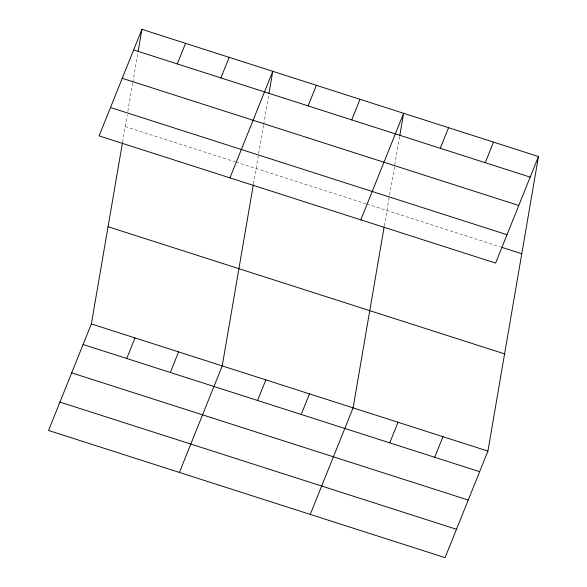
<?xml version="1.0" encoding="UTF-8"?>
<svg xmlns="http://www.w3.org/2000/svg" width="587" height="587" viewBox="0 0 587 587"><rect width="100%" height="100%" fill="white"/><g stroke="black" fill="none" stroke-linecap="round" stroke-linejoin="round"><path stroke-width="0.44" stroke-dasharray="2.94 2.2" d="M122.602 141.9L127.247 114.854M127.863 111.259L132.647 83.354M132.809 82.451L137.901 52.749M253.467 183.87L263.512 125.325M263.666 124.429L268.758 94.72M384.324 225.841L389.423 196.102M389.577 195.2L399.615 136.698M125.236 126.557L235.16 161.814M236.033 162.093L366.017 203.784M366.89 204.063L500.168 246.811"/><path stroke-width="0.88" d="M538.455 156.538L495.626 263.079L99.086 135.898L141.915 29.35L538.455 156.538L487.914 451.102L445.085 557.65L48.545 430.462L91.374 323.921L122.448 142.802M138.055 51.854L141.915 29.35M253.313 184.773L222.231 365.892L179.402 472.432M268.912 93.825L272.772 71.321L229.943 177.868M384.169 226.743L353.088 407.862L310.259 514.41M399.769 135.795L403.636 113.291L360.8 219.839M177.259 63.924L185.536 43.343M220.881 77.91L229.157 57.328M126.719 358.496L134.995 337.907M170.34 372.481L178.609 351.899M308.124 105.895L316.393 85.313M351.738 119.887L360.014 99.306M257.576 400.466L265.852 379.884M301.197 414.451L309.474 393.87M440.301 148.291L448.571 127.709M485.244 162.702L493.513 142.12M389.761 442.862L398.03 422.273M434.696 457.273L442.972 436.691M133.645 49.932L530.186 177.12M122.243 78.298L518.776 205.487M110.488 107.524L507.029 234.712M501.9 247.369L521.777 253.745M108.052 226.714L504.593 353.895M91.374 323.921L487.914 451.102M83.097 344.503L479.638 471.691M71.695 372.87L468.235 500.058M59.947 402.095L456.488 529.283"/></g></svg>
